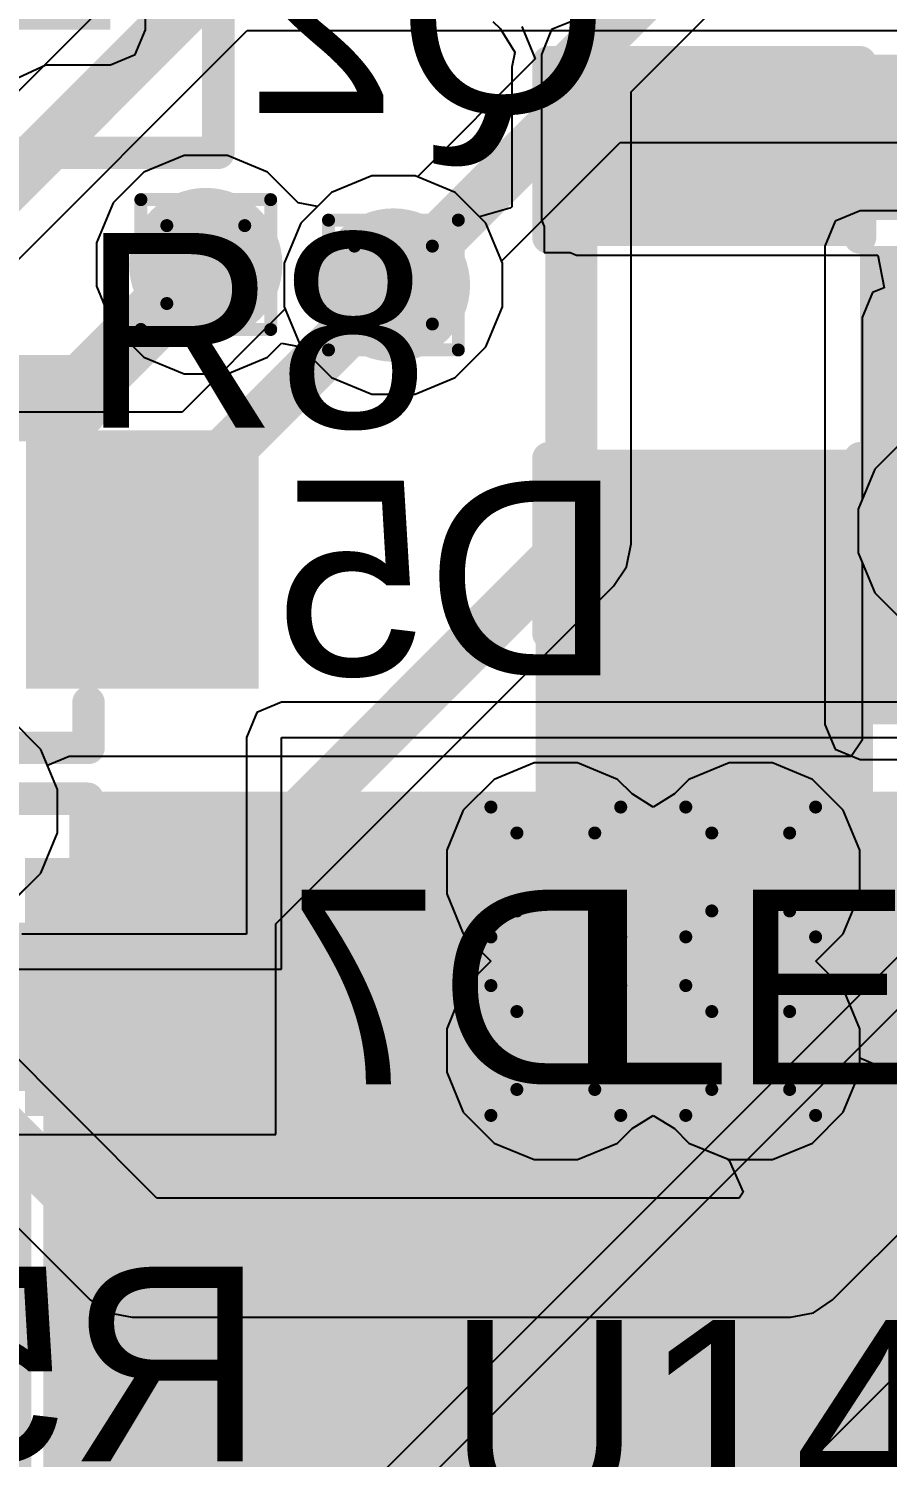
# Model space of a CAD drawing. Header units: inches. Extents: x -22 to 5433, y -13 to 5447.
# Drawn here: x -4.28 to -0.92, y 13.8 to 19.39 of the extents above; entities that cross this region are included whole.
import ezdxf

# ---------------------------------------------------------------- set-up
doc = ezdxf.new("R2010")
doc.units = ezdxf.units.IN
for name, color, linetype in [('Bottom Layer', 5, 'Continuous'), ('Bottom Overlay', 54, 'Continuous'), ('Bottom Paste', 16, 'Continuous'), ('Bottom Solder', 6, 'Continuous'), ('Drill Drawing', 1, 'Continuous'), ('Ground', 16, 'Continuous'), ('Power', 76, 'Continuous'), ('Top Layer', 1, 'Continuous'), ('Top Overlay', 2, 'Continuous'), ('Top Paste', 8, 'Continuous'), ('Top Solder', 216, 'Continuous'), ('Via Holes', 16, 'Continuous')]:
    doc.layers.add(name, color=color, linetype=linetype)
doc.styles.add('Arial', font='', dxfattribs={"height": 0.2})
doc.styles.get('Arial').set_extended_font_data('Arial')

msp = doc.modelspace()

# ---------------------------------------------------------------- hatches: boundary and pattern name
at = {"layer": 'Bottom Layer'}
h = msp.add_hatch(color=5, dxfattribs=at)
edge = h.paths.add_edge_path()
edge.add_arc((-3.5833, 18.4662), 0.3, 0, 360)
h = msp.add_hatch(color=5, dxfattribs=at)
edge = h.paths.add_edge_path()
edge.add_arc((-2.849, 18.3861), 0.3, 0, 360)
for points in [[(-1.023, 16.6674), (6.0711, 16.6674), (6.0711, 18.5386), (-1.023, 18.5386)], [(-3.4319, 16.8621), (-4.2319, 16.8621), (-4.2319, 17.7621), (-3.4319, 17.7621)], [(-3.4358, 15.19), (-4.2358, 15.19), (-4.2358, 16.09), (-3.4358, 16.09)], [(-3.0237, 13.9486), (0.1558, 13.9486), (0.1558, 14.9646), (-3.0237, 14.9646)], [(-3.0237, 13.9486), (-3.0237, 14.9646), (-1.4997, 14.9646), (-1.4997, 13.9486)]]:
    msp.add_hatch(color=5, dxfattribs=at).paths.add_polyline_path(points)
h = msp.add_hatch(color=5, dxfattribs=at)
edge = h.paths.add_edge_path()
edge.add_arc((-2.2135, 16.09), 0.3, 0, 360)
h = msp.add_hatch(color=5, dxfattribs=at)
edge = h.paths.add_edge_path()
edge.add_arc((-1.4509, 16.09), 0.3, 0, 360)
h = msp.add_hatch(color=5, dxfattribs=at)
edge = h.paths.add_edge_path()
edge.add_arc((-2.2135, 15.3916), 0.3, 0, 360)
h = msp.add_hatch(color=5, dxfattribs=at)
edge = h.paths.add_edge_path()
edge.add_arc((-1.4509, 15.3916), 0.3, 0, 360)
at = {"layer": 'Bottom Paste'}
for points in [[(-3.4319, 16.8621), (-4.2319, 16.8621), (-4.2319, 17.7621), (-3.4319, 17.7621)], [(-3.4358, 15.19), (-4.2358, 15.19), (-4.2358, 16.09), (-3.4358, 16.09)], [(-3.0237, 13.9486), (-3.0237, 14.9646), (-1.4997, 14.9646), (-1.4997, 13.9486)]]:
    msp.add_hatch(color=16, dxfattribs=at).paths.add_polyline_path(points)
at = {"layer": 'Bottom Solder'}
for points in [[(-3.3769, 16.8071), (-4.2869, 16.8071), (-4.2869, 17.8171), (-3.3769, 17.8171)], [(-3.3808, 15.135), (-4.2908, 15.135), (-4.2908, 16.145), (-3.3808, 16.145)], [(-3.0937, 13.8786), (-3.0937, 15.0346), (-1.4297, 15.0346), (-1.4297, 13.8786)]]:
    msp.add_hatch(color=6, dxfattribs=at).paths.add_polyline_path(points)
at = {"layer": 'Ground'}
h = msp.add_hatch(color=16, dxfattribs=at)
edge = h.paths.add_edge_path()
edge.add_arc((-3.5833, 18.4662), 0.3, 0, 360)
h = msp.add_hatch(color=16, dxfattribs=at)
edge = h.paths.add_edge_path()
edge.add_arc((-2.849, 18.3861), 0.3, 0, 360)
h = msp.add_hatch(color=16, dxfattribs=at)
edge = h.paths.add_edge_path()
edge.add_arc((-2.2135, 16.09), 0.3, 0, 360)
h = msp.add_hatch(color=16, dxfattribs=at)
edge = h.paths.add_edge_path()
edge.add_arc((-1.4509, 16.09), 0.3, 0, 360)
h = msp.add_hatch(color=16, dxfattribs=at)
edge = h.paths.add_edge_path()
edge.add_arc((-2.2135, 15.3916), 0.3, 0, 360)
h = msp.add_hatch(color=16, dxfattribs=at)
edge = h.paths.add_edge_path()
edge.add_arc((-1.4509, 15.3916), 0.3, 0, 360)
at = {"layer": 'Power'}
h = msp.add_hatch(color=76, dxfattribs=at)
edge = h.paths.add_edge_path()
edge.add_arc((-3.5833, 18.4662), 0.3, 0, 360)
h = msp.add_hatch(color=76, dxfattribs=at)
edge = h.paths.add_edge_path()
edge.add_arc((-2.849, 18.3861), 0.3, 0, 360)
h = msp.add_hatch(color=76, dxfattribs=at)
edge = h.paths.add_edge_path()
edge.add_arc((-2.2135, 16.09), 0.3, 0, 360)
h = msp.add_hatch(color=76, dxfattribs=at)
edge = h.paths.add_edge_path()
edge.add_arc((-1.4509, 16.09), 0.3, 0, 360)
h = msp.add_hatch(color=76, dxfattribs=at)
edge = h.paths.add_edge_path()
edge.add_arc((-2.2135, 15.3916), 0.3, 0, 360)
h = msp.add_hatch(color=76, dxfattribs=at)
edge = h.paths.add_edge_path()
edge.add_arc((-1.4509, 15.3916), 0.3, 0, 360)
at = {"layer": 'Top Layer'}
for points in [[(-5.4884, 19.3849), (-3.9567, 19.3849), (-3.9567, 20.6172), (-5.4884, 20.6172)], [(-2.1326, 18.6403), (-0.1536, 18.6403), (-0.1536, 19.2879), (-2.1326, 19.2879)], [(-1.1326, 19.1403), (-1.1326, 18.6403), (-2.1326, 18.6403), (-2.1326, 19.1403)], [(-1.1326, 17.6403), (-1.1326, 17.1403), (-2.1326, 17.1403), (-2.1326, 17.6403)], [(-4.1174, 11.815), (-0.7857, 11.815), (-0.7857, 16.404), (-4.1174, 16.404)], [(-3.7174, 15.79), (-3.7174, 15.335), (-4.1174, 15.335), (-4.1174, 15.79)], [(-3.0674, 15.79), (-3.0674, 15.335), (-3.4674, 15.335), (-3.4674, 15.79)], [(-3.0674, 15.19), (-3.0674, 14.09), (-4.1174, 14.09), (-4.1174, 15.19)], [(-4.1174, 13.49), (-4.1174, 13.945), (-3.7174, 13.945), (-3.7174, 13.49)], [(-3.4674, 13.49), (-3.4674, 13.945), (-3.0674, 13.945), (-3.0674, 13.49)]]:
    msp.add_hatch(color=1, dxfattribs=at).paths.add_polyline_path(points)
h = msp.add_hatch(color=1, dxfattribs=at)
edge = h.paths.add_edge_path()
edge.add_arc((-3.5833, 18.4662), 0.3, 0, 360)
h = msp.add_hatch(color=1, dxfattribs=at)
edge = h.paths.add_edge_path()
edge.add_arc((-2.849, 18.3861), 0.3, 0, 360)
h = msp.add_hatch(color=1, dxfattribs=at)
edge = h.paths.add_edge_path()
edge.add_arc((-2.2135, 16.09), 0.3, 0, 360)
h = msp.add_hatch(color=1, dxfattribs=at)
edge = h.paths.add_edge_path()
edge.add_arc((-1.4509, 16.09), 0.3, 0, 360)
h = msp.add_hatch(color=1, dxfattribs=at)
edge = h.paths.add_edge_path()
edge.add_arc((-2.2135, 15.3916), 0.3, 0, 360)
h = msp.add_hatch(color=1, dxfattribs=at)
edge = h.paths.add_edge_path()
edge.add_arc((-1.4509, 15.3916), 0.3, 0, 360)
at = {"layer": 'Top Overlay'}
msp.add_hatch(color=2, dxfattribs=at).paths.add_polyline_path([(-2.293, 17.0227), (-2.293, 16.3877), (-0.9722, 16.3877), (-0.9722, 17.0227)])
at = {"layer": 'Top Paste'}
for points in [[(-1.1326, 19.1403), (-1.1326, 18.6403), (-2.1326, 18.6403), (-2.1326, 19.1403)], [(-1.1326, 17.6403), (-1.1326, 17.1403), (-2.1326, 17.1403), (-2.1326, 17.6403)], [(-3.1174, 15.14), (-3.1174, 14.14), (-4.0674, 14.14), (-4.0674, 15.14)]]:
    msp.add_hatch(color=8, dxfattribs=at).paths.add_polyline_path(points)
at = {"layer": 'Top Solder'}
for points in [[(-1.031, 19.2419), (-1.031, 18.5387), (-2.2342, 18.5387), (-2.2342, 19.2419)], [(-1.031, 17.7419), (-1.031, 17.0387), (-2.2342, 17.0387), (-2.2342, 17.7419)], [(-4.2658, 15.8916), (-4.2658, 15.2334), (-4.869, 15.2334), (-4.869, 15.8916)], [(-3.6158, 15.8916), (-3.6158, 15.2334), (-4.219, 15.2334), (-4.219, 15.8916)], [(-2.9658, 15.8916), (-2.9658, 15.2334), (-3.569, 15.2334), (-3.569, 15.8916)], [(-2.9658, 15.2916), (-2.9658, 13.9884), (-4.219, 13.9884), (-4.219, 15.2916)], [(-4.2658, 15.0706), (-4.2658, 14.0174), (-4.869, 14.0174), (-4.869, 15.0706)], [(-4.869, 13.3884), (-4.869, 14.0466), (-4.2658, 14.0466), (-4.2658, 13.3884)], [(-4.219, 13.3884), (-4.219, 14.0466), (-3.6158, 14.0466), (-3.6158, 13.3884)], [(-3.569, 13.3884), (-3.569, 14.0466), (-2.9658, 14.0466), (-2.9658, 13.3884)]]:
    msp.add_hatch(color=216, dxfattribs=at).paths.add_polyline_path(points)
at = {"layer": 'Via Holes'}
h = msp.add_hatch(color=7, dxfattribs=at)
edge = h.paths.add_edge_path()
edge.add_arc((-3.5833, 18.4662), 0.15, 0, 360)
h = msp.add_hatch(color=7, dxfattribs=at)
edge = h.paths.add_edge_path()
edge.add_arc((-2.849, 18.3861), 0.15, 0, 360)
h = msp.add_hatch(color=7, dxfattribs=at)
edge = h.paths.add_edge_path()
edge.add_arc((-2.2135, 16.09), 0.15, 0, 360)
h = msp.add_hatch(color=7, dxfattribs=at)
edge = h.paths.add_edge_path()
edge.add_arc((-1.4509, 16.09), 0.15, 0, 360)
h = msp.add_hatch(color=7, dxfattribs=at)
edge = h.paths.add_edge_path()
edge.add_arc((-2.2135, 15.3916), 0.15, 0, 360)
h = msp.add_hatch(color=7, dxfattribs=at)
edge = h.paths.add_edge_path()
edge.add_arc((-1.4509, 15.3916), 0.15, 0, 360)

# ---------------------------------------------------------------- linework, layer by layer
at = {"layer": 'Bottom Layer'}
for p, q in [((-1.9193, 19.1418), (0.6735, 21.7346)), ((-2.4601, 19.4177), (-2.431, 19.3893)), ((-2.431, 19.3893), (-2.3743, 19.2972)), ((-2.3741, 19.2954), (-2.3854, 19.2383)), ((-2.3743, 19.2972), (-2.3741, 19.2954)), ((-2.3854, 19.2383), (-2.3854, 18.6923)), ((-1.9193, 17.3735), (-1.9193, 19.1418)), ((-2.9339, 18.8131), (-3.0909, 18.7481)), ((-2.7641, 18.8131), (-2.9339, 18.8131)), ((-2.6071, 18.7481), (-2.7641, 18.8131)), ((-3.0909, 18.7481), (-3.211, 18.628)), ((-2.5124, 18.6534), (-2.6071, 18.7481)), ((-2.394, 18.6869), (-2.5124, 18.6534)), ((-2.3854, 18.6923), (-2.394, 18.6869)), ((-1.023, 18.6761), (-1.1202, 18.6359)), ((3.7306, 18.6761), (-1.023, 18.6761)), ((-3.211, 18.628), (-3.276, 18.4711)), ((-1.1202, 18.6359), (-1.1605, 18.5386)), ((-1.1605, 18.5386), (-1.1605, 16.6674)), ((-3.276, 18.4711), (-3.276, 18.3012)), ((-3.2724, 18.2924), (-3.6756, 17.8891)), ((-3.276, 18.3012), (-3.2724, 18.2924)), ((-3.6756, 17.8891), (-4.3589, 17.8891)), ((-1.937, 17.2843), (-1.9193, 17.3735)), ((-1.9875, 17.2087), (-1.937, 17.2843)), ((-3.3088, 15.8874), (-1.9875, 17.2087)), ((-1.1605, 16.6674), (-1.1202, 16.5702)), ((-1.1202, 16.5702), (-1.023, 16.5299)), ((-2.2985, 16.517), (-2.4554, 16.452)), ((-2.1286, 16.517), (-2.2985, 16.517)), ((-1.9717, 16.452), (-2.1286, 16.517)), ((-1.5358, 16.517), (-1.6928, 16.452)), ((-1.366, 16.517), (-1.5358, 16.517)), ((-1.209, 16.452), (-1.366, 16.517)), ((-1.023, 16.5299), (6.0711, 16.5299)), ((-2.4554, 16.452), (-2.5755, 16.3319)), ((-1.9152, 16.3955), (-1.9717, 16.452)), ((-1.6928, 16.452), (-1.7493, 16.3955)), ((-1.0889, 16.3319), (-1.209, 16.452)), ((-1.8322, 16.3439), (-1.9152, 16.3955)), ((-1.7493, 16.3955), (-1.8322, 16.3439)), ((-2.5755, 16.3319), (-2.6405, 16.1749)), ((-1.0239, 16.1749), (-1.0889, 16.3319)), ((-2.6405, 16.1749), (-2.6405, 16.0051)), ((-1.0239, 16.0051), (-1.0239, 16.1749)), ((-2.6405, 16.0051), (-2.5755, 15.8481)), ((-1.0889, 15.8481), (-1.0239, 16.0051)), ((-3.3088, 15.063), (-3.3088, 15.8874)), ((-2.5755, 15.8481), (-2.4682, 15.7408)), ((-1.1962, 15.7408), (-1.0889, 15.8481)), ((-2.4682, 15.7408), (-2.5755, 15.6335)), ((-1.0889, 15.6335), (-1.1962, 15.7408)), ((-2.5755, 15.6335), (-2.6405, 15.4765)), ((-1.0239, 15.4765), (-1.0889, 15.6335)), ((-2.6405, 15.4765), (-2.6405, 15.3067)), ((-1.0239, 15.3067), (-1.0239, 15.4765)), ((-2.6405, 15.3067), (-2.5755, 15.1497)), ((-1.0889, 15.1497), (-1.0239, 15.3067)), ((-2.5755, 15.1497), (-2.4554, 15.0296)), ((-1.209, 15.0296), (-1.0889, 15.1497)), ((-1.9152, 15.0861), (-1.8322, 15.1377)), ((-1.8322, 15.1377), (-1.7493, 15.0861)), ((-4.3628, 15.063), (-3.3088, 15.063)), ((-1.9717, 15.0296), (-1.9152, 15.0861)), ((-1.7493, 15.0861), (-1.6928, 15.0296)), ((-2.4554, 15.0296), (-2.2985, 14.9646)), ((-2.1286, 14.9646), (-1.9717, 15.0296)), ((-1.6928, 15.0296), (-1.5358, 14.9646)), ((-1.366, 14.9646), (-1.209, 15.0296)), ((-2.2985, 14.9646), (-2.1286, 14.9646)), ((-1.5358, 14.9646), (-1.366, 14.9646))]:
    msp.add_line(p, q, dxfattribs=at)
for points in [[(-2.1523, 19.2383, 0.2032, 0.2032, 0), (0.577, 21.9676, 0.2032, 0.2032, 0)], [(-2.1523, 17.3735, 0.2032, 0.2032, 0), (-2.1523, 19.2383, 0.2032, 0.2032, 0)], [(-3.8319, 17.4032, 0.2032, 0.2032, 0), (-2.849, 18.3861, 0.2032, 0.2032, 0)], [(-3.8319, 17.3121, 0.2032, 0.2032, 0), (-3.8319, 17.4032, 0.2032, 0.2032, 0)], [(-3.5374, 15.9884, 0.2032, 0.2032, 0), (-2.1523, 17.3735, 0.2032, 0.2032, 0)], [(-3.8358, 15.69, 0.2032, 0.2032, 0), (-3.5374, 15.9884, 0.2032, 0.2032, 0)], [(-3.8358, 15.64, 0.2032, 0.2032, 0), (-3.8358, 15.69, 0.2032, 0.2032, 0)]]:
    msp.add_lwpolyline(points, format="xyseb", dxfattribs=at)
for points in [[(-2.2031, 19.2383, 0.1016, 0.1016, 1), (-2.1015, 19.2383, 0.1016, 0.1016, 1)], [(-2.2031, 19.2383, 0.1016, 0.1016, 1), (-2.1015, 19.2383, 0.1016, 0.1016, 1)], [(-2.8998, 18.3861, 0.1016, 0.1016, 1), (-2.7982, 18.3861, 0.1016, 0.1016, 1)], [(-3.8827, 17.4032, 0.1016, 0.1016, 1), (-3.7811, 17.4032, 0.1016, 0.1016, 1)], [(-3.8827, 17.4032, 0.1016, 0.1016, 1), (-3.7811, 17.4032, 0.1016, 0.1016, 1)], [(-2.2031, 17.3735, 0.1016, 0.1016, 1), (-2.1015, 17.3735, 0.1016, 0.1016, 1)], [(-2.2031, 17.3735, 0.1016, 0.1016, 1), (-2.1015, 17.3735, 0.1016, 0.1016, 1)], [(-3.8827, 17.3121, 0.1016, 0.1016, 1), (-3.7811, 17.3121, 0.1016, 0.1016, 1)], [(-3.5882, 15.9884, 0.1016, 0.1016, 1), (-3.4866, 15.9884, 0.1016, 0.1016, 1)], [(-3.5882, 15.9884, 0.1016, 0.1016, 1), (-3.4866, 15.9884, 0.1016, 0.1016, 1)], [(-3.8866, 15.69, 0.1016, 0.1016, 1), (-3.785, 15.69, 0.1016, 0.1016, 1)], [(-3.8866, 15.69, 0.1016, 0.1016, 1), (-3.785, 15.69, 0.1016, 0.1016, 1)], [(-3.8866, 15.64, 0.1016, 0.1016, 1), (-3.785, 15.64, 0.1016, 0.1016, 1)]]:
    msp.add_lwpolyline(points, format="xyseb", close=True, dxfattribs=at)
at = {"layer": 'Bottom Overlay'}
for points in [[(-3.534, 18.9035, 0.127, 0.127, 0), (-3.534, 20.3005, 0.127, 0.127, 0)], [(-4.5246, 18.9035, 0.127, 0.127, 0), (-3.534, 18.9035, 0.127, 0.127, 0)], [(-5.8963, 18.0487, 0.127, 0.127, 0), (-4.0421, 18.0487, 0.127, 0.127, 0)], [(-4.0421, 17.8709, 0.127, 0.127, 0), (-4.0421, 18.0487, 0.127, 0.127, 0)], [(-4.0421, 16.5755, 0.127, 0.127, 0), (-4.0421, 16.7533, 0.127, 0.127, 0)], [(-5.8963, 16.5755, 0.127, 0.127, 0), (-4.0421, 16.5755, 0.127, 0.127, 0)], [(-5.9002, 16.3766, 0.127, 0.127, 0), (-4.046, 16.3766, 0.127, 0.127, 0)], [(-4.046, 16.1988, 0.127, 0.127, 0), (-4.046, 16.3766, 0.127, 0.127, 0)], [(-4.046, 14.9034, 0.127, 0.127, 0), (-4.046, 15.0812, 0.127, 0.127, 0)], [(-3.1253, 15.0662, 0.127, 0.127, 0), (-1.3981, 15.0662, 0.127, 0.127, 0)], [(-3.1253, 14.0502, 0.127, 0.127, 0), (-3.1253, 15.0662, 0.127, 0.127, 0)], [(-1.3981, 14.0502, 0.127, 0.127, 0), (-1.3981, 15.0662, 0.127, 0.127, 0)], [(-5.9002, 14.9034, 0.127, 0.127, 0), (-4.046, 14.9034, 0.127, 0.127, 0)]]:
    msp.add_lwpolyline(points, format="xyseb", dxfattribs=at)
for points in [[(-3.5658, 18.9035, 0.0635, 0.0635, 1), (-3.5023, 18.9035, 0.0635, 0.0635, 1)], [(-3.5658, 18.9035, 0.0635, 0.0635, 1), (-3.5023, 18.9035, 0.0635, 0.0635, 1)], [(-4.0739, 18.0487, 0.0635, 0.0635, 1), (-4.0104, 18.0487, 0.0635, 0.0635, 1)], [(-4.0739, 18.0487, 0.0635, 0.0635, 1), (-4.0104, 18.0487, 0.0635, 0.0635, 1)], [(-4.0739, 17.8709, 0.0635, 0.0635, 1), (-4.0104, 17.8709, 0.0635, 0.0635, 1)], [(-4.0739, 16.7533, 0.0635, 0.0635, 1), (-4.0104, 16.7533, 0.0635, 0.0635, 1)], [(-4.0739, 16.5755, 0.0635, 0.0635, 1), (-4.0104, 16.5755, 0.0635, 0.0635, 1)], [(-4.0739, 16.5755, 0.0635, 0.0635, 1), (-4.0104, 16.5755, 0.0635, 0.0635, 1)], [(-4.0778, 16.3766, 0.0635, 0.0635, 1), (-4.0143, 16.3766, 0.0635, 0.0635, 1)], [(-4.0778, 16.3766, 0.0635, 0.0635, 1), (-4.0143, 16.3766, 0.0635, 0.0635, 1)], [(-4.0778, 16.1988, 0.0635, 0.0635, 1), (-4.0143, 16.1988, 0.0635, 0.0635, 1)], [(-4.0778, 15.0812, 0.0635, 0.0635, 1), (-4.0143, 15.0812, 0.0635, 0.0635, 1)], [(-3.157, 15.0662, 0.0635, 0.0635, 1), (-3.0935, 15.0662, 0.0635, 0.0635, 1)], [(-3.157, 15.0662, 0.0635, 0.0635, 1), (-3.0935, 15.0662, 0.0635, 0.0635, 1)], [(-1.4298, 15.0662, 0.0635, 0.0635, 1), (-1.3663, 15.0662, 0.0635, 0.0635, 1)], [(-1.4298, 15.0662, 0.0635, 0.0635, 1), (-1.3663, 15.0662, 0.0635, 0.0635, 1)], [(-4.0778, 14.9034, 0.0635, 0.0635, 1), (-4.0143, 14.9034, 0.0635, 0.0635, 1)], [(-4.0778, 14.9034, 0.0635, 0.0635, 1), (-4.0143, 14.9034, 0.0635, 0.0635, 1)], [(-3.157, 14.0502, 0.0635, 0.0635, 1), (-3.0935, 14.0502, 0.0635, 0.0635, 1)], [(-1.4298, 14.0502, 0.0635, 0.0635, 1), (-1.3663, 14.0502, 0.0635, 0.0635, 1)]]:
    msp.add_lwpolyline(points, format="xyseb", close=True, dxfattribs=at)
at = {"layer": 'Bottom Solder'}
for p in [(-5.5852, 10.8458), (-5.2385, 11.397), (-3.6162, 11.3878)]:
    msp.add_line(p, (5432.8521, 5447.4931), dxfattribs=at)
at = {"layer": 'Drill Drawing'}
for points in [[(-3.8373, 18.7202, 0.0508, 0.0508, 0), (-3.3293, 18.7202, 0.0508, 0.0508, 0)], [(-3.8373, 18.2122, 0.0508, 0.0508, 0), (-3.8373, 18.7202, 0.0508, 0.0508, 0)], [(-3.3293, 18.2122, 0.0508, 0.0508, 0), (-3.3293, 18.7202, 0.0508, 0.0508, 0)], [(-3.7357, 18.6186, 0.0508, 0.0508, 0), (-3.4309, 18.6186, 0.0508, 0.0508, 0)], [(-3.7357, 18.3138, 0.0508, 0.0508, 0), (-3.7357, 18.6186, 0.0508, 0.0508, 0)], [(-3.4309, 18.3138, 0.0508, 0.0508, 0), (-3.4309, 18.6186, 0.0508, 0.0508, 0)], [(-3.103, 18.6401, 0.0508, 0.0508, 0), (-2.595, 18.6401, 0.0508, 0.0508, 0)], [(-3.103, 18.1321, 0.0508, 0.0508, 0), (-3.103, 18.6401, 0.0508, 0.0508, 0)], [(-2.595, 18.1321, 0.0508, 0.0508, 0), (-2.595, 18.6401, 0.0508, 0.0508, 0)], [(-3.0014, 18.5385, 0.0508, 0.0508, 0), (-2.6966, 18.5385, 0.0508, 0.0508, 0)], [(-3.0014, 18.2337, 0.0508, 0.0508, 0), (-3.0014, 18.5385, 0.0508, 0.0508, 0)], [(-2.6966, 18.2337, 0.0508, 0.0508, 0), (-2.6966, 18.5385, 0.0508, 0.0508, 0)], [(-3.7357, 18.3138, 0.0508, 0.0508, 0), (-3.4309, 18.3138, 0.0508, 0.0508, 0)], [(-3.8373, 18.2122, 0.0508, 0.0508, 0), (-3.3293, 18.2122, 0.0508, 0.0508, 0)], [(-3.0014, 18.2337, 0.0508, 0.0508, 0), (-2.6966, 18.2337, 0.0508, 0.0508, 0)], [(-3.103, 18.1321, 0.0508, 0.0508, 0), (-2.595, 18.1321, 0.0508, 0.0508, 0)], [(-2.4675, 16.344, 0.0508, 0.0508, 0), (-1.9595, 16.344, 0.0508, 0.0508, 0)], [(-2.4675, 15.836, 0.0508, 0.0508, 0), (-2.4675, 16.344, 0.0508, 0.0508, 0)], [(-1.9595, 15.836, 0.0508, 0.0508, 0), (-1.9595, 16.344, 0.0508, 0.0508, 0)], [(-1.7049, 16.344, 0.0508, 0.0508, 0), (-1.1969, 16.344, 0.0508, 0.0508, 0)], [(-1.7049, 15.836, 0.0508, 0.0508, 0), (-1.7049, 16.344, 0.0508, 0.0508, 0)], [(-1.1969, 15.836, 0.0508, 0.0508, 0), (-1.1969, 16.344, 0.0508, 0.0508, 0)], [(-2.3659, 16.2424, 0.0508, 0.0508, 0), (-2.0611, 16.2424, 0.0508, 0.0508, 0)], [(-2.3659, 15.9376, 0.0508, 0.0508, 0), (-2.3659, 16.2424, 0.0508, 0.0508, 0)], [(-2.0611, 15.9376, 0.0508, 0.0508, 0), (-2.0611, 16.2424, 0.0508, 0.0508, 0)], [(-1.6033, 16.2424, 0.0508, 0.0508, 0), (-1.2985, 16.2424, 0.0508, 0.0508, 0)], [(-1.6033, 15.9376, 0.0508, 0.0508, 0), (-1.6033, 16.2424, 0.0508, 0.0508, 0)], [(-1.2985, 15.9376, 0.0508, 0.0508, 0), (-1.2985, 16.2424, 0.0508, 0.0508, 0)], [(-2.3659, 15.9376, 0.0508, 0.0508, 0), (-2.0611, 15.9376, 0.0508, 0.0508, 0)], [(-1.6033, 15.9376, 0.0508, 0.0508, 0), (-1.2985, 15.9376, 0.0508, 0.0508, 0)], [(-2.4675, 15.836, 0.0508, 0.0508, 0), (-1.9595, 15.836, 0.0508, 0.0508, 0)], [(-1.7049, 15.836, 0.0508, 0.0508, 0), (-1.1969, 15.836, 0.0508, 0.0508, 0)], [(-2.4675, 15.6456, 0.0508, 0.0508, 0), (-1.9595, 15.6456, 0.0508, 0.0508, 0)], [(-2.4675, 15.1376, 0.0508, 0.0508, 0), (-2.4675, 15.6456, 0.0508, 0.0508, 0)], [(-1.9595, 15.1376, 0.0508, 0.0508, 0), (-1.9595, 15.6456, 0.0508, 0.0508, 0)], [(-1.7049, 15.6456, 0.0508, 0.0508, 0), (-1.1969, 15.6456, 0.0508, 0.0508, 0)], [(-1.7049, 15.1376, 0.0508, 0.0508, 0), (-1.7049, 15.6456, 0.0508, 0.0508, 0)], [(-1.1969, 15.1376, 0.0508, 0.0508, 0), (-1.1969, 15.6456, 0.0508, 0.0508, 0)], [(-2.3659, 15.544, 0.0508, 0.0508, 0), (-2.0611, 15.544, 0.0508, 0.0508, 0)], [(-2.3659, 15.2392, 0.0508, 0.0508, 0), (-2.3659, 15.544, 0.0508, 0.0508, 0)], [(-2.0611, 15.2392, 0.0508, 0.0508, 0), (-2.0611, 15.544, 0.0508, 0.0508, 0)], [(-1.6033, 15.544, 0.0508, 0.0508, 0), (-1.2985, 15.544, 0.0508, 0.0508, 0)], [(-1.6033, 15.2392, 0.0508, 0.0508, 0), (-1.6033, 15.544, 0.0508, 0.0508, 0)], [(-1.2985, 15.2392, 0.0508, 0.0508, 0), (-1.2985, 15.544, 0.0508, 0.0508, 0)], [(-2.3659, 15.2392, 0.0508, 0.0508, 0), (-2.0611, 15.2392, 0.0508, 0.0508, 0)], [(-1.6033, 15.2392, 0.0508, 0.0508, 0), (-1.2985, 15.2392, 0.0508, 0.0508, 0)], [(-2.4675, 15.1376, 0.0508, 0.0508, 0), (-1.9595, 15.1376, 0.0508, 0.0508, 0)], [(-1.7049, 15.1376, 0.0508, 0.0508, 0), (-1.1969, 15.1376, 0.0508, 0.0508, 0)]]:
    msp.add_lwpolyline(points, format="xyseb", dxfattribs=at)
for points in [[(-3.85, 18.7202, 0.0254, 0.0254, 1), (-3.8246, 18.7202, 0.0254, 0.0254, 1)], [(-3.85, 18.7202, 0.0254, 0.0254, 1), (-3.8246, 18.7202, 0.0254, 0.0254, 1)], [(-3.342, 18.7202, 0.0254, 0.0254, 1), (-3.3166, 18.7202, 0.0254, 0.0254, 1)], [(-3.342, 18.7202, 0.0254, 0.0254, 1), (-3.3166, 18.7202, 0.0254, 0.0254, 1)], [(-3.7484, 18.6186, 0.0254, 0.0254, 1), (-3.723, 18.6186, 0.0254, 0.0254, 1)], [(-3.7484, 18.6186, 0.0254, 0.0254, 1), (-3.723, 18.6186, 0.0254, 0.0254, 1)], [(-3.4436, 18.6186, 0.0254, 0.0254, 1), (-3.4182, 18.6186, 0.0254, 0.0254, 1)], [(-3.4436, 18.6186, 0.0254, 0.0254, 1), (-3.4182, 18.6186, 0.0254, 0.0254, 1)], [(-3.1157, 18.6401, 0.0254, 0.0254, 1), (-3.0903, 18.6401, 0.0254, 0.0254, 1)], [(-3.1157, 18.6401, 0.0254, 0.0254, 1), (-3.0903, 18.6401, 0.0254, 0.0254, 1)], [(-2.6077, 18.6401, 0.0254, 0.0254, 1), (-2.5823, 18.6401, 0.0254, 0.0254, 1)], [(-2.6077, 18.6401, 0.0254, 0.0254, 1), (-2.5823, 18.6401, 0.0254, 0.0254, 1)], [(-3.0141, 18.5385, 0.0254, 0.0254, 1), (-2.9887, 18.5385, 0.0254, 0.0254, 1)], [(-3.0141, 18.5385, 0.0254, 0.0254, 1), (-2.9887, 18.5385, 0.0254, 0.0254, 1)], [(-2.7093, 18.5385, 0.0254, 0.0254, 1), (-2.6839, 18.5385, 0.0254, 0.0254, 1)], [(-2.7093, 18.5385, 0.0254, 0.0254, 1), (-2.6839, 18.5385, 0.0254, 0.0254, 1)], [(-3.7484, 18.3138, 0.0254, 0.0254, 1), (-3.723, 18.3138, 0.0254, 0.0254, 1)], [(-3.7484, 18.3138, 0.0254, 0.0254, 1), (-3.723, 18.3138, 0.0254, 0.0254, 1)], [(-3.4436, 18.3138, 0.0254, 0.0254, 1), (-3.4182, 18.3138, 0.0254, 0.0254, 1)], [(-3.4436, 18.3138, 0.0254, 0.0254, 1), (-3.4182, 18.3138, 0.0254, 0.0254, 1)], [(-3.85, 18.2122, 0.0254, 0.0254, 1), (-3.8246, 18.2122, 0.0254, 0.0254, 1)], [(-3.85, 18.2122, 0.0254, 0.0254, 1), (-3.8246, 18.2122, 0.0254, 0.0254, 1)], [(-3.342, 18.2122, 0.0254, 0.0254, 1), (-3.3166, 18.2122, 0.0254, 0.0254, 1)], [(-3.342, 18.2122, 0.0254, 0.0254, 1), (-3.3166, 18.2122, 0.0254, 0.0254, 1)], [(-3.0141, 18.2337, 0.0254, 0.0254, 1), (-2.9887, 18.2337, 0.0254, 0.0254, 1)], [(-3.0141, 18.2337, 0.0254, 0.0254, 1), (-2.9887, 18.2337, 0.0254, 0.0254, 1)], [(-2.7093, 18.2337, 0.0254, 0.0254, 1), (-2.6839, 18.2337, 0.0254, 0.0254, 1)], [(-2.7093, 18.2337, 0.0254, 0.0254, 1), (-2.6839, 18.2337, 0.0254, 0.0254, 1)], [(-3.1157, 18.1321, 0.0254, 0.0254, 1), (-3.0903, 18.1321, 0.0254, 0.0254, 1)], [(-3.1157, 18.1321, 0.0254, 0.0254, 1), (-3.0903, 18.1321, 0.0254, 0.0254, 1)], [(-2.6077, 18.1321, 0.0254, 0.0254, 1), (-2.5823, 18.1321, 0.0254, 0.0254, 1)], [(-2.6077, 18.1321, 0.0254, 0.0254, 1), (-2.5823, 18.1321, 0.0254, 0.0254, 1)], [(-2.4802, 16.344, 0.0254, 0.0254, 1), (-2.4548, 16.344, 0.0254, 0.0254, 1)], [(-2.4802, 16.344, 0.0254, 0.0254, 1), (-2.4548, 16.344, 0.0254, 0.0254, 1)], [(-1.9722, 16.344, 0.0254, 0.0254, 1), (-1.9468, 16.344, 0.0254, 0.0254, 1)], [(-1.9722, 16.344, 0.0254, 0.0254, 1), (-1.9468, 16.344, 0.0254, 0.0254, 1)], [(-1.7176, 16.344, 0.0254, 0.0254, 1), (-1.6922, 16.344, 0.0254, 0.0254, 1)], [(-1.7176, 16.344, 0.0254, 0.0254, 1), (-1.6922, 16.344, 0.0254, 0.0254, 1)], [(-1.2096, 16.344, 0.0254, 0.0254, 1), (-1.1842, 16.344, 0.0254, 0.0254, 1)], [(-1.2096, 16.344, 0.0254, 0.0254, 1), (-1.1842, 16.344, 0.0254, 0.0254, 1)], [(-2.3786, 16.2424, 0.0254, 0.0254, 1), (-2.3532, 16.2424, 0.0254, 0.0254, 1)], [(-2.3786, 16.2424, 0.0254, 0.0254, 1), (-2.3532, 16.2424, 0.0254, 0.0254, 1)], [(-2.0738, 16.2424, 0.0254, 0.0254, 1), (-2.0484, 16.2424, 0.0254, 0.0254, 1)], [(-2.0738, 16.2424, 0.0254, 0.0254, 1), (-2.0484, 16.2424, 0.0254, 0.0254, 1)], [(-1.616, 16.2424, 0.0254, 0.0254, 1), (-1.5906, 16.2424, 0.0254, 0.0254, 1)], [(-1.616, 16.2424, 0.0254, 0.0254, 1), (-1.5906, 16.2424, 0.0254, 0.0254, 1)], [(-1.3112, 16.2424, 0.0254, 0.0254, 1), (-1.2858, 16.2424, 0.0254, 0.0254, 1)], [(-1.3112, 16.2424, 0.0254, 0.0254, 1), (-1.2858, 16.2424, 0.0254, 0.0254, 1)], [(-2.3786, 15.9376, 0.0254, 0.0254, 1), (-2.3532, 15.9376, 0.0254, 0.0254, 1)], [(-2.3786, 15.9376, 0.0254, 0.0254, 1), (-2.3532, 15.9376, 0.0254, 0.0254, 1)], [(-2.0738, 15.9376, 0.0254, 0.0254, 1), (-2.0484, 15.9376, 0.0254, 0.0254, 1)], [(-2.0738, 15.9376, 0.0254, 0.0254, 1), (-2.0484, 15.9376, 0.0254, 0.0254, 1)], [(-1.616, 15.9376, 0.0254, 0.0254, 1), (-1.5906, 15.9376, 0.0254, 0.0254, 1)], [(-1.616, 15.9376, 0.0254, 0.0254, 1), (-1.5906, 15.9376, 0.0254, 0.0254, 1)], [(-1.3112, 15.9376, 0.0254, 0.0254, 1), (-1.2858, 15.9376, 0.0254, 0.0254, 1)], [(-1.3112, 15.9376, 0.0254, 0.0254, 1), (-1.2858, 15.9376, 0.0254, 0.0254, 1)], [(-2.4802, 15.836, 0.0254, 0.0254, 1), (-2.4548, 15.836, 0.0254, 0.0254, 1)], [(-2.4802, 15.836, 0.0254, 0.0254, 1), (-2.4548, 15.836, 0.0254, 0.0254, 1)], [(-1.9722, 15.836, 0.0254, 0.0254, 1), (-1.9468, 15.836, 0.0254, 0.0254, 1)], [(-1.9722, 15.836, 0.0254, 0.0254, 1), (-1.9468, 15.836, 0.0254, 0.0254, 1)], [(-1.7176, 15.836, 0.0254, 0.0254, 1), (-1.6922, 15.836, 0.0254, 0.0254, 1)], [(-1.7176, 15.836, 0.0254, 0.0254, 1), (-1.6922, 15.836, 0.0254, 0.0254, 1)], [(-1.2096, 15.836, 0.0254, 0.0254, 1), (-1.1842, 15.836, 0.0254, 0.0254, 1)], [(-1.2096, 15.836, 0.0254, 0.0254, 1), (-1.1842, 15.836, 0.0254, 0.0254, 1)], [(-2.4802, 15.6456, 0.0254, 0.0254, 1), (-2.4548, 15.6456, 0.0254, 0.0254, 1)], [(-2.4802, 15.6456, 0.0254, 0.0254, 1), (-2.4548, 15.6456, 0.0254, 0.0254, 1)], [(-1.9722, 15.6456, 0.0254, 0.0254, 1), (-1.9468, 15.6456, 0.0254, 0.0254, 1)], [(-1.9722, 15.6456, 0.0254, 0.0254, 1), (-1.9468, 15.6456, 0.0254, 0.0254, 1)], [(-1.7176, 15.6456, 0.0254, 0.0254, 1), (-1.6922, 15.6456, 0.0254, 0.0254, 1)], [(-1.7176, 15.6456, 0.0254, 0.0254, 1), (-1.6922, 15.6456, 0.0254, 0.0254, 1)], [(-1.2096, 15.6456, 0.0254, 0.0254, 1), (-1.1842, 15.6456, 0.0254, 0.0254, 1)], [(-1.2096, 15.6456, 0.0254, 0.0254, 1), (-1.1842, 15.6456, 0.0254, 0.0254, 1)], [(-2.3786, 15.544, 0.0254, 0.0254, 1), (-2.3532, 15.544, 0.0254, 0.0254, 1)], [(-2.3786, 15.544, 0.0254, 0.0254, 1), (-2.3532, 15.544, 0.0254, 0.0254, 1)], [(-2.0738, 15.544, 0.0254, 0.0254, 1), (-2.0484, 15.544, 0.0254, 0.0254, 1)], [(-2.0738, 15.544, 0.0254, 0.0254, 1), (-2.0484, 15.544, 0.0254, 0.0254, 1)], [(-1.616, 15.544, 0.0254, 0.0254, 1), (-1.5906, 15.544, 0.0254, 0.0254, 1)], [(-1.616, 15.544, 0.0254, 0.0254, 1), (-1.5906, 15.544, 0.0254, 0.0254, 1)], [(-1.3112, 15.544, 0.0254, 0.0254, 1), (-1.2858, 15.544, 0.0254, 0.0254, 1)], [(-1.3112, 15.544, 0.0254, 0.0254, 1), (-1.2858, 15.544, 0.0254, 0.0254, 1)], [(-2.3786, 15.2392, 0.0254, 0.0254, 1), (-2.3532, 15.2392, 0.0254, 0.0254, 1)], [(-2.3786, 15.2392, 0.0254, 0.0254, 1), (-2.3532, 15.2392, 0.0254, 0.0254, 1)], [(-2.0738, 15.2392, 0.0254, 0.0254, 1), (-2.0484, 15.2392, 0.0254, 0.0254, 1)], [(-2.0738, 15.2392, 0.0254, 0.0254, 1), (-2.0484, 15.2392, 0.0254, 0.0254, 1)], [(-1.616, 15.2392, 0.0254, 0.0254, 1), (-1.5906, 15.2392, 0.0254, 0.0254, 1)], [(-1.616, 15.2392, 0.0254, 0.0254, 1), (-1.5906, 15.2392, 0.0254, 0.0254, 1)], [(-1.3112, 15.2392, 0.0254, 0.0254, 1), (-1.2858, 15.2392, 0.0254, 0.0254, 1)], [(-1.3112, 15.2392, 0.0254, 0.0254, 1), (-1.2858, 15.2392, 0.0254, 0.0254, 1)], [(-2.4802, 15.1376, 0.0254, 0.0254, 1), (-2.4548, 15.1376, 0.0254, 0.0254, 1)], [(-2.4802, 15.1376, 0.0254, 0.0254, 1), (-2.4548, 15.1376, 0.0254, 0.0254, 1)], [(-1.9722, 15.1376, 0.0254, 0.0254, 1), (-1.9468, 15.1376, 0.0254, 0.0254, 1)], [(-1.9722, 15.1376, 0.0254, 0.0254, 1), (-1.9468, 15.1376, 0.0254, 0.0254, 1)], [(-1.7176, 15.1376, 0.0254, 0.0254, 1), (-1.6922, 15.1376, 0.0254, 0.0254, 1)], [(-1.7176, 15.1376, 0.0254, 0.0254, 1), (-1.6922, 15.1376, 0.0254, 0.0254, 1)], [(-1.2096, 15.1376, 0.0254, 0.0254, 1), (-1.1842, 15.1376, 0.0254, 0.0254, 1)], [(-1.2096, 15.1376, 0.0254, 0.0254, 1), (-1.1842, 15.1376, 0.0254, 0.0254, 1)]]:
    msp.add_lwpolyline(points, format="xyseb", close=True, dxfattribs=at)
at = {"layer": 'Ground'}
for p, q in [((-3.6825, 19.7793), (-5.8607, 17.601)), ((-5.5723, 17.2302), (-3.4211, 19.3814)), ((-3.4211, 19.3814), (22.1474, 19.3814)), ((-2.9339, 18.8131), (-3.0909, 18.7481)), ((-2.7641, 18.8131), (-2.9339, 18.8131)), ((-2.6071, 18.7481), (-2.7641, 18.8131)), ((-3.0909, 18.7481), (-3.211, 18.628)), ((-2.487, 18.628), (-2.6071, 18.7481)), ((-3.211, 18.628), (-3.276, 18.4711)), ((-2.422, 18.4711), (-2.487, 18.628)), ((-3.276, 18.4711), (-3.276, 18.3012)), ((-2.422, 18.3012), (-2.422, 18.4711)), ((-3.276, 18.3012), (-3.211, 18.1443)), ((-2.487, 18.1443), (-2.422, 18.3012)), ((-3.211, 18.1443), (-3.0909, 18.0241)), ((-2.6071, 18.0241), (-2.487, 18.1443)), ((-3.0909, 18.0241), (-2.9339, 17.9591)), ((-2.7641, 17.9591), (-2.6071, 18.0241)), ((-2.9339, 17.9591), (-2.7641, 17.9591)), ((-0.8455, 17.7859), (-0.9656, 17.6658)), ((-0.9656, 17.6658), (-1.0307, 17.5088)), ((-1.0307, 17.5088), (-1.0307, 17.339)), ((-1.0307, 17.339), (-0.9656, 17.182)), ((-0.9656, 17.182), (-0.8455, 17.0619)), ((-4.2285, 16.5696), (-4.3486, 16.6898)), ((-4.1635, 16.4127), (-4.2285, 16.5696)), ((-2.2985, 16.517), (-2.4554, 16.452)), ((-2.1286, 16.517), (-2.2985, 16.517)), ((-1.9717, 16.452), (-2.1286, 16.517)), ((-1.5358, 16.517), (-1.6928, 16.452)), ((-1.366, 16.517), (-1.5358, 16.517)), ((-1.209, 16.452), (-1.366, 16.517)), ((-2.4554, 16.452), (-2.5755, 16.3319)), ((-1.9152, 16.3955), (-1.9717, 16.452)), ((-1.6928, 16.452), (-1.7493, 16.3955)), ((-1.0889, 16.3319), (-1.209, 16.452)), ((-4.1635, 16.2428), (-4.1635, 16.4127)), ((-1.8322, 16.3439), (-1.9152, 16.3955)), ((-1.7493, 16.3955), (-1.8322, 16.3439)), ((-2.5755, 16.3319), (-2.6405, 16.1749)), ((-1.0239, 16.1749), (-1.0889, 16.3319)), ((-4.2285, 16.0859), (-4.1635, 16.2428)), ((-2.6405, 16.1749), (-2.6405, 16.0051)), ((-1.0239, 16.0051), (-1.0239, 16.1749)), ((-4.3486, 15.9658), (-4.2285, 16.0859)), ((-2.6405, 16.0051), (-2.5755, 15.8481)), ((-1.0889, 15.8481), (-1.0239, 16.0051)), ((-5.5795, 15.9593), (-4.0363, 14.4161)), ((-2.5755, 15.8481), (-2.4682, 15.7408)), ((-1.1962, 15.7408), (-1.0889, 15.8481)), ((-3.7749, 14.814), (-4.7588, 15.7978)), ((-2.4682, 15.7408), (-2.5755, 15.6335)), ((-1.0889, 15.6335), (-1.1962, 15.7408)), ((-2.5755, 15.6335), (-2.6405, 15.4765)), ((-1.0239, 15.4765), (-1.0889, 15.6335)), ((-1.1302, 14.4161), (-0.0218, 15.5245)), ((-2.6405, 15.4765), (-2.6405, 15.3067)), ((-1.0239, 15.3612), (-1.0239, 15.4765)), ((-0.8969, 15.3086), (-1.0239, 15.3612)), ((-2.6405, 15.3067), (-2.5755, 15.1497)), ((-2.5755, 15.1497), (-2.4554, 15.0296)), ((-1.9152, 15.0861), (-1.8322, 15.1377)), ((-1.8322, 15.1377), (-1.7493, 15.0861)), ((-1.9717, 15.0296), (-1.9152, 15.0861)), ((-1.7493, 15.0861), (-1.6928, 15.0296)), ((-2.4554, 15.0296), (-2.2985, 14.9646)), ((-2.1286, 14.9646), (-1.9717, 15.0296)), ((-1.6928, 15.0296), (-1.5451, 14.9685)), ((-2.2985, 14.9646), (-2.1286, 14.9646)), ((-1.5451, 14.9685), (-1.5334, 14.9592)), ((-1.5334, 14.9592), (-1.4798, 14.8376)), ((-1.4956, 14.814), (-3.7749, 14.814)), ((-1.4798, 14.8376), (-1.4956, 14.814)), ((-4.0363, 14.4161), (-3.9607, 14.3656)), ((-1.2058, 14.3656), (-1.1302, 14.4161)), ((-3.9607, 14.3656), (-3.8715, 14.3478)), ((-3.8715, 14.3478), (-1.295, 14.3478)), ((-1.295, 14.3478), (-1.2058, 14.3656))]:
    msp.add_line(p, q, dxfattribs=at)
for points in [[(-5.7642, 17.368, 0.2032, 0.2032, 0), (-3.5177, 19.6145, 0.2032, 0.2032, 0)], [(-5.483, 16.1924, 0.2032, 0.2032, 0), (-3.8715, 14.5809, 0.2032, 0.2032, 0)], [(-1.295, 14.5809, 0.2032, 0.2032, 0), (-0.1184, 15.7575, 0.2032, 0.2032, 0)], [(-3.8715, 14.5809, 0.2032, 0.2032, 0), (-1.295, 14.5809, 0.2032, 0.2032, 0)]]:
    msp.add_lwpolyline(points, format="xyseb", dxfattribs=at)
for points in [[(-3.9223, 14.5809, 0.1016, 0.1016, 1), (-3.8207, 14.5809, 0.1016, 0.1016, 1)], [(-3.9223, 14.5809, 0.1016, 0.1016, 1), (-3.8207, 14.5809, 0.1016, 0.1016, 1)], [(-1.3458, 14.5809, 0.1016, 0.1016, 1), (-1.2442, 14.5809, 0.1016, 0.1016, 1)], [(-1.3458, 14.5809, 0.1016, 0.1016, 1), (-1.2442, 14.5809, 0.1016, 0.1016, 1)]]:
    msp.add_lwpolyline(points, format="xyseb", close=True, dxfattribs=at)
at = {"layer": 'Power'}
for p, q in [((-2.3466, 19.3978), (-2.294, 19.2708)), ((-2.294, 19.2708), (-2.7553, 18.8095)), ((-2.4257, 18.4799), (-1.9618, 18.9437)), ((-1.9618, 18.9437), (5.4588, 18.9437)), ((-3.6683, 18.8932), (-3.8252, 18.8282)), ((-3.4984, 18.8932), (-3.6683, 18.8932)), ((-3.3415, 18.8282), (-3.4984, 18.8932)), ((-3.8252, 18.8282), (-3.9453, 18.7081)), ((-3.2214, 18.7081), (-3.3415, 18.8282)), ((-2.9339, 18.8131), (-3.0909, 18.7481)), ((-2.7641, 18.8131), (-2.9339, 18.8131)), ((-2.7553, 18.8095), (-2.7641, 18.8131)), ((-3.0909, 18.7481), (-3.1459, 18.6931)), ((-3.9453, 18.7081), (-4.0103, 18.5512)), ((-3.1459, 18.6931), (-3.2214, 18.7081)), ((-4.0103, 18.5512), (-4.0103, 18.3813)), ((-2.422, 18.4711), (-2.4257, 18.4799)), ((-2.422, 18.3012), (-2.422, 18.4711)), ((-4.0103, 18.3813), (-3.9453, 18.2244)), ((-2.487, 18.1443), (-2.422, 18.3012)), ((-3.9453, 18.2244), (-3.8252, 18.1043)), ((-3.3415, 18.1043), (-3.2865, 18.1593)), ((-3.2865, 18.1593), (-3.211, 18.1443)), ((-3.211, 18.1443), (-3.0909, 18.0241)), ((-2.6071, 18.0241), (-2.487, 18.1443)), ((-3.8252, 18.1043), (-3.6683, 18.0393)), ((-3.4984, 18.0393), (-3.3415, 18.1043)), ((-3.6683, 18.0393), (-3.4984, 18.0393)), ((-3.0909, 18.0241), (-2.9339, 17.9591)), ((-2.7641, 17.9591), (-2.6071, 18.0241)), ((-2.9339, 17.9591), (-2.7641, 17.9591)), ((-3.3836, 16.7138), (-3.4239, 16.6166)), ((-3.2864, 16.7541), (-3.3836, 16.7138)), ((-0.6743, 16.7541), (-3.2864, 16.7541)), ((-4.2285, 16.5696), (-4.3486, 16.6898)), ((-3.4239, 16.6166), (-3.4239, 15.847)), ((-3.2864, 15.7096), (-3.2864, 16.6166)), ((-3.2864, 16.6166), (-0.6743, 16.6166)), ((-4.1635, 16.4127), (-4.2285, 16.5696)), ((-4.1635, 16.2428), (-4.1635, 16.4127)), ((-4.2285, 16.0859), (-4.1635, 16.2428)), ((-4.3403, 15.974), (-4.2285, 16.0859)), ((-3.4239, 15.847), (-4.3034, 15.847)), ((-7.1352, 15.7096), (-3.2864, 15.7096))]:
    msp.add_line(p, q, dxfattribs=at)
for points in [[(-2.849, 18.3861, 0.2032, 0.2032, 0), (-2.0584, 19.1767, 0.2032, 0.2032, 0)], [(-2.0584, 19.1767, 0.2032, 0.2032, 0), (19.922, 19.1767, 0.2032, 0.2032, 0)]]:
    msp.add_lwpolyline(points, format="xyseb", dxfattribs=at)
for points in [[(-2.1092, 19.1767, 0.1016, 0.1016, 1), (-2.0076, 19.1767, 0.1016, 0.1016, 1)], [(-2.1092, 19.1767, 0.1016, 0.1016, 1), (-2.0076, 19.1767, 0.1016, 0.1016, 1)], [(-2.8998, 18.3861, 0.1016, 0.1016, 1), (-2.7982, 18.3861, 0.1016, 0.1016, 1)]]:
    msp.add_lwpolyline(points, format="xyseb", close=True, dxfattribs=at)
at = {"layer": 'Top Layer'}
for p, q in [((-3.8193, 19.3849), (-3.8193, 20.6172)), ((-2.1326, 19.4254), (-2.2298, 19.3852)), ((-3.8595, 19.2877), (-3.8193, 19.3849)), ((-2.2298, 19.3852), (-2.2701, 19.2879)), ((-3.9567, 19.2474), (-3.8595, 19.2877)), ((-2.2701, 19.2879), (-2.2701, 18.6403)), ((-4.3155, 19.1977), (-4.2091, 19.2474)), ((-4.2091, 19.2474), (-3.9567, 19.2474)), ((-2.9339, 18.8131), (-3.0909, 18.7481)), ((-2.7641, 18.8131), (-2.9339, 18.8131)), ((-2.6071, 18.7481), (-2.7641, 18.8131)), ((-3.0909, 18.7481), (-3.211, 18.628)), ((-2.487, 18.628), (-2.6071, 18.7481)), ((-3.211, 18.628), (-3.276, 18.4711)), ((-2.422, 18.4711), (-2.487, 18.628)), ((-2.2701, 18.6403), (-2.2596, 18.615)), ((-2.2596, 18.615), (-2.2596, 18.5133)), ((-2.2596, 18.5133), (-2.1579, 18.5133)), ((-2.1579, 18.5133), (-2.1326, 18.5028)), ((-2.1326, 18.5028), (-0.9532, 18.5028)), ((-0.9532, 18.5028), (-0.928, 18.3758)), ((-3.276, 18.4711), (-3.276, 18.3012)), ((-2.422, 18.3012), (-2.422, 18.4711)), ((-0.9747, 18.3565), (-1.015, 18.2592)), ((-0.928, 18.3758), (-0.9747, 18.3565)), ((-3.276, 18.3012), (-3.211, 18.1443)), ((-2.487, 18.1443), (-2.422, 18.3012)), ((-1.015, 18.2592), (-1.015, 17.5467)), ((-3.211, 18.1443), (-3.0909, 18.0241)), ((-2.6071, 18.0241), (-2.487, 18.1443)), ((-3.0909, 18.0241), (-2.9339, 17.9591)), ((-2.7641, 17.9591), (-2.6071, 18.0241)), ((-2.9339, 17.9591), (-2.7641, 17.9591)), ((-1.015, 17.5467), (-1.0307, 17.5088)), ((-1.0307, 17.5088), (-1.0307, 17.339)), ((-1.0307, 17.339), (-1.015, 17.3012)), ((-1.015, 17.3012), (-1.015, 16.6061)), ((-4.2285, 16.5696), (-4.3486, 16.6898)), ((-1.015, 16.6061), (-1.0582, 16.5414)), ((-4.2023, 16.5063), (-4.2285, 16.5696)), ((-4.1174, 16.5414), (-4.2023, 16.5063)), ((-1.0582, 16.5414), (-4.1174, 16.5414))]:
    msp.add_line(p, q, dxfattribs=at)
for points in [[(-4.1473, 17.9023, 0.254, 0.254, 0), (-3.5833, 18.4662, 0.254, 0.254, 0)], [(-4.76, 17.9023, 0.254, 0.254, 0), (-4.1473, 17.9023, 0.254, 0.254, 0)], [(-2.5411, 15.0075, 0.127, 0.127, 0), (-2.1595, 15.389, 0.127, 0.127, 0)], [(-2.1595, 15.389, 0.127, 0.127, 0), (-1.8935, 15.389, 0.127, 0.127, 0)], [(-1.8935, 15.389, 0.127, 0.127, 0), (-1.8935, 15.3916, 0.127, 0.127, 0)], [(-2.5411, 14.9084, 0.127, 0.127, 0), (-2.5411, 15.0075, 0.127, 0.127, 0)], [(-2.5411, 14.9084, 0.127, 0.127, 0), (-2.2135, 14.5809, 0.127, 0.127, 0)]]:
    msp.add_lwpolyline(points, format="xyseb", dxfattribs=at)
for points in [[(-3.6468, 18.4662, 0.127, 0.127, 1), (-3.5198, 18.4662, 0.127, 0.127, 1)], [(-4.2108, 17.9023, 0.127, 0.127, 1), (-4.0838, 17.9023, 0.127, 0.127, 1)], [(-4.2108, 17.9023, 0.127, 0.127, 1), (-4.0838, 17.9023, 0.127, 0.127, 1)], [(-2.1912, 15.389, 0.0635, 0.0635, 1), (-2.1277, 15.389, 0.0635, 0.0635, 1)], [(-2.1912, 15.389, 0.0635, 0.0635, 1), (-2.1277, 15.389, 0.0635, 0.0635, 1)], [(-1.9253, 15.3916, 0.0635, 0.0635, 1), (-1.8618, 15.3916, 0.0635, 0.0635, 1)], [(-1.9253, 15.389, 0.0635, 0.0635, 1), (-1.8618, 15.389, 0.0635, 0.0635, 1)], [(-1.9253, 15.389, 0.0635, 0.0635, 1), (-1.8618, 15.389, 0.0635, 0.0635, 1)], [(-2.5728, 15.0075, 0.0635, 0.0635, 1), (-2.5093, 15.0075, 0.0635, 0.0635, 1)], [(-2.5728, 15.0075, 0.0635, 0.0635, 1), (-2.5093, 15.0075, 0.0635, 0.0635, 1)], [(-2.5728, 14.9084, 0.0635, 0.0635, 1), (-2.5093, 14.9084, 0.0635, 0.0635, 1)], [(-2.5728, 14.9084, 0.0635, 0.0635, 1), (-2.5093, 14.9084, 0.0635, 0.0635, 1)], [(-2.2453, 14.5809, 0.0635, 0.0635, 1), (-2.1818, 14.5809, 0.0635, 0.0635, 1)]]:
    msp.add_lwpolyline(points, format="xyseb", close=True, dxfattribs=at)
at = {"layer": 'Top Overlay'}
for points in [[(-2.2422, 19.2579, 0.127, 0.127, 0), (-1.023, 19.2579, 0.127, 0.127, 0)], [(-2.2422, 18.5721, 0.127, 0.127, 0), (-2.2422, 19.2579, 0.127, 0.127, 0)], [(-1.023, 18.5721, 0.127, 0.127, 0), (-1.023, 19.2579, 0.127, 0.127, 0)], [(-2.2422, 17.0227, 0.127, 0.127, 0), (-2.2422, 17.7085, 0.127, 0.127, 0)], [(-1.023, 17.0227, 0.127, 0.127, 0), (-1.023, 17.7085, 0.127, 0.127, 0)], [(-2.2422, 17.0227, 0.127, 0.127, 0), (-1.023, 17.0227, 0.127, 0.127, 0)], [(-3.4094, 16.0878, 0.127, 0.127, 0), (-3.2824, 15.9608, 0.127, 0.127, 0)], [(-3.4094, 16.0878, 0.127, 0.127, 0), (-3.1554, 16.0878, 0.127, 0.127, 0)], [(-3.2824, 15.9608, 0.127, 0.127, 0), (-3.1554, 16.0878, 0.127, 0.127, 0)], [(-2.849, 13.64, 0.127, 0.127, 0), (-2.849, 15.64, 0.127, 0.127, 0)]]:
    msp.add_lwpolyline(points, format="xyseb", dxfattribs=at)
for points in [[(-2.274, 19.2579, 0.0635, 0.0635, 1), (-2.2105, 19.2579, 0.0635, 0.0635, 1)], [(-2.274, 19.2579, 0.0635, 0.0635, 1), (-2.2105, 19.2579, 0.0635, 0.0635, 1)], [(-1.0548, 19.2579, 0.0635, 0.0635, 1), (-0.9913, 19.2579, 0.0635, 0.0635, 1)], [(-1.0548, 19.2579, 0.0635, 0.0635, 1), (-0.9913, 19.2579, 0.0635, 0.0635, 1)], [(-2.274, 18.5721, 0.0635, 0.0635, 1), (-2.2105, 18.5721, 0.0635, 0.0635, 1)], [(-1.0548, 18.5721, 0.0635, 0.0635, 1), (-0.9913, 18.5721, 0.0635, 0.0635, 1)], [(-2.274, 17.7085, 0.0635, 0.0635, 1), (-2.2105, 17.7085, 0.0635, 0.0635, 1)], [(-1.0548, 17.7085, 0.0635, 0.0635, 1), (-0.9913, 17.7085, 0.0635, 0.0635, 1)], [(-2.274, 17.0227, 0.0635, 0.0635, 1), (-2.2105, 17.0227, 0.0635, 0.0635, 1)], [(-2.274, 17.0227, 0.0635, 0.0635, 1), (-2.2105, 17.0227, 0.0635, 0.0635, 1)], [(-1.0548, 17.0227, 0.0635, 0.0635, 1), (-0.9913, 17.0227, 0.0635, 0.0635, 1)], [(-1.0548, 17.0227, 0.0635, 0.0635, 1), (-0.9913, 17.0227, 0.0635, 0.0635, 1)], [(-3.4412, 16.0878, 0.0635, 0.0635, 1), (-3.3777, 16.0878, 0.0635, 0.0635, 1)], [(-3.4412, 16.0878, 0.0635, 0.0635, 1), (-3.3777, 16.0878, 0.0635, 0.0635, 1)], [(-3.1872, 16.0878, 0.0635, 0.0635, 1), (-3.1237, 16.0878, 0.0635, 0.0635, 1)], [(-3.1872, 16.0878, 0.0635, 0.0635, 1), (-3.1237, 16.0878, 0.0635, 0.0635, 1)], [(-3.3142, 15.9608, 0.0635, 0.0635, 1), (-3.2507, 15.9608, 0.0635, 0.0635, 1)], [(-3.3142, 15.9608, 0.0635, 0.0635, 1), (-3.2507, 15.9608, 0.0635, 0.0635, 1)], [(-2.8808, 15.64, 0.0635, 0.0635, 1), (-2.8173, 15.64, 0.0635, 0.0635, 1)]]:
    msp.add_lwpolyline(points, format="xyseb", close=True, dxfattribs=at)

# ---------------------------------------------------------------- texts
at = {"layer": 'Bottom Overlay', "style": 'Arial', "text_generation_flag": 2}
for s, p in [('Q2', (-2.0067, 19.0596)), ('D5', (-1.9514, 16.8593)), ('D7', (-1.9006, 15.2591)), ('R56', (-3.3517, 13.7838))]:
    msp.add_text(s, height=0.762, dxfattribs=at).set_placement(p)
at = {"layer": 'Top Overlay', "style": 'Arial'}
for s, p in [('R8', (-4.0708, 17.8279)), ('LED2', (-2.1217, 15.2591)), ('U14', (-2.6425, 13.5754))]:
    msp.add_text(s, height=0.762, dxfattribs=at).set_placement(p)

doc.saveas('drawing.dxf')
